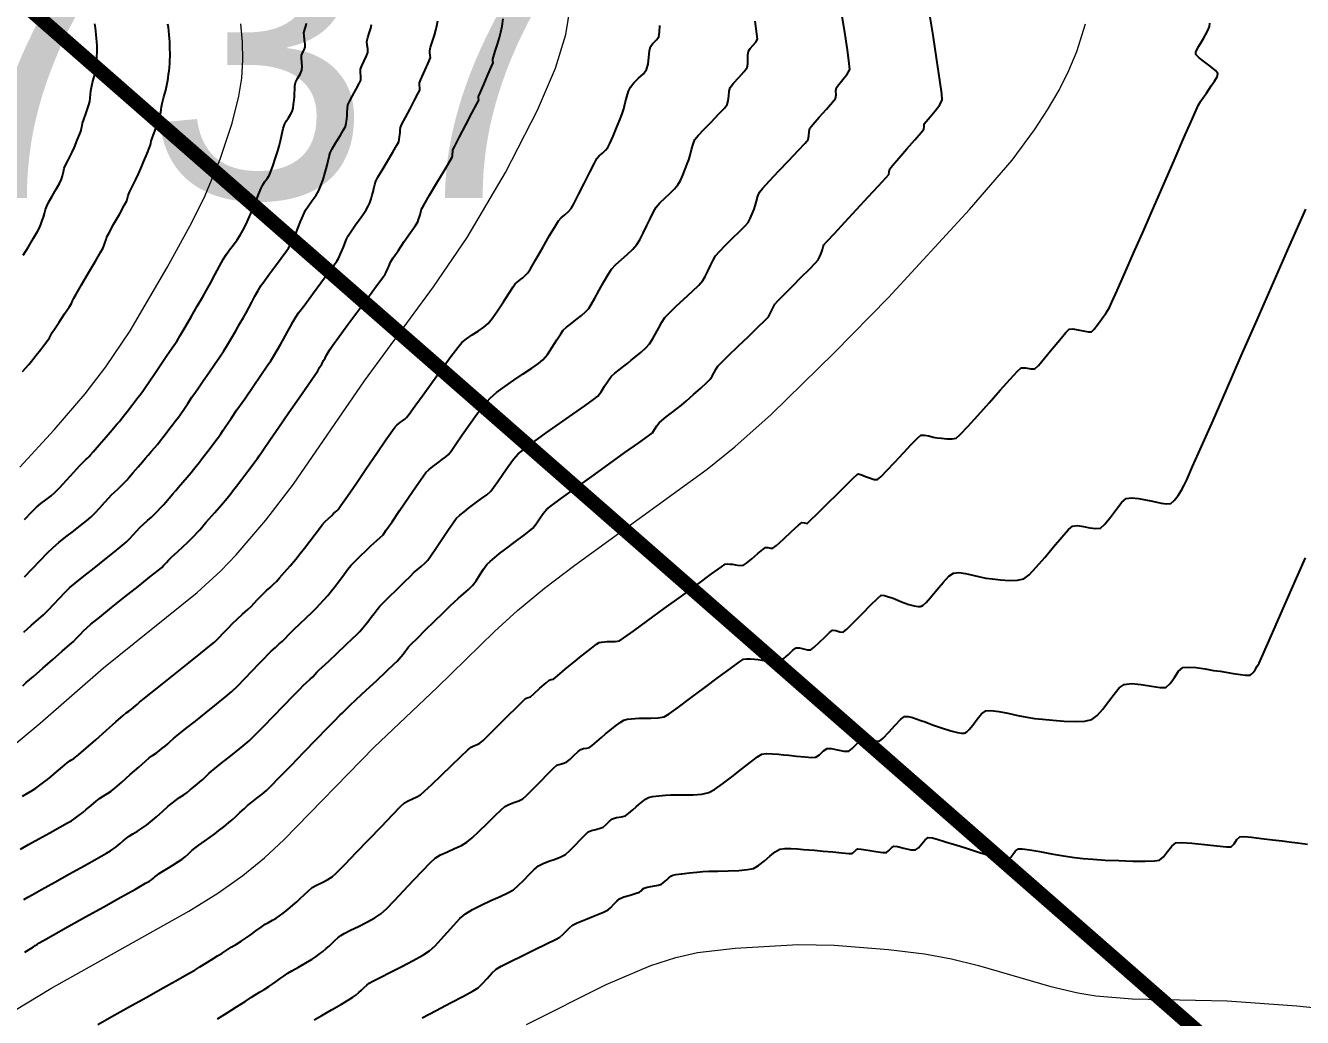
# Model space of a CAD drawing. Extents: x 27 to 849, y 0 to 853.
# Drawn here: x 494.5 to 583, y 691.2 to 760 of the extents above; entities that cross this region are included whole.
import ezdxf
from ezdxf.enums import TextEntityAlignment as Align

# ---------------------------------------------------------------- set-up
doc = ezdxf.new("R2010")
doc.units = 0
doc.header["$LTSCALE"] = 2
for name, color, linetype in [('ARQ - PORTAS E ESQUADRIAS 1-50', 2, 'Continuous'), ('Curva 1 m', 5, 'Continuous'), ('Curva Mestra', 1, 'Continuous'), ('TXT - TEXTO 01', 142, 'Continuous')]:
    doc.layers.add(name, color=color, linetype=linetype)
doc.styles.add('ARIAL', font='arial.ttf')

msp = doc.modelspace()

# ---------------------------------------------------------------- linework, layer by layer
at = {"layer": 'ARQ - PORTAS E ESQUADRIAS 1-50', "const_width": 1}
msp.add_lwpolyline([(619.662, 64.962), (532.953, 53.734), (488.222, 57.382), (464.071, 66.688), (452.245, 74.702), (148.786, 382.232), (76.606, 469.903), (65.463, 493.563), (62.139, 582.817), (440.601, 808.535), (802.504, 491.862), (619.662, 64.962)], close=True, dxfattribs=at)
at = {"layer": 'Curva 1 m', "linetype": 'Continuous', "lineweight": -3}
for points, elevation in [([(494.439, 699.407), (494.694, 699.572), (494.997, 699.744), (495.661, 700.116), (496.566, 700.621), (497.589, 701.192), (498.608, 701.761), (499.503, 702.261), (500.151, 702.625), (500.431, 702.784), (500.602, 702.903), (500.793, 703.044), (500.959, 703.171), (501.107, 703.294), (501.316, 703.473), (501.539, 703.66), (501.732, 703.811), (501.969, 703.963), (502.301, 704.161), (502.65, 704.372), (502.935, 704.562), (503.209, 704.788), (503.608, 705.139), (504.046, 705.531), (504.436, 705.879), (504.692, 706.098), (504.932, 706.276), (505.22, 706.477), (505.503, 706.673), (505.731, 706.838), (505.944, 707.005), (506.19, 707.204), (506.431, 707.404), (506.63, 707.572), (506.817, 707.741), (507.032, 707.942), (507.247, 708.142), (507.434, 708.311), (507.658, 708.49), (508.06, 708.804), (508.569, 709.203), (509.115, 709.635), (509.626, 710.051), (510.031, 710.399), (510.436, 710.791), (511.033, 711.394), (511.732, 712.112), (512.445, 712.852), (513.084, 713.517), (513.561, 714.015), (513.788, 714.249), (514.007, 714.453), (514.258, 714.681), (514.442, 714.852), (514.579, 714.992), (514.733, 715.154), (514.87, 715.294), (515.089, 715.501), (515.551, 715.934), (516.139, 716.485), (516.737, 717.047), (517.228, 717.512), (517.495, 717.772), (517.693, 717.989), (517.917, 718.246), (518.137, 718.507), (518.322, 718.732), (518.498, 718.962), (518.698, 719.235), (518.9, 719.505), (519.082, 719.73), (519.317, 719.973), (519.739, 720.392), (520.256, 720.899), (520.776, 721.404), (521.205, 721.82), (521.453, 722.058), (521.678, 722.258), (521.943, 722.486), (522.204, 722.718), (522.414, 722.931), (522.621, 723.213), (522.969, 723.726), (523.388, 724.354), (523.81, 724.985), (524.166, 725.504), (524.387, 725.797), (524.629, 726.028), (524.931, 726.277), (525.241, 726.519), (525.508, 726.727), (525.791, 726.938), (526.141, 727.189), (526.489, 727.45), (526.766, 727.693), (526.968, 727.948), (527.258, 728.367), (527.606, 728.88), (527.98, 729.418), (528.347, 729.912), (528.678, 730.291), (529.075, 730.621), (529.75, 731.122), (530.604, 731.733), (531.542, 732.391), (532.466, 733.036), (533.278, 733.606), (533.882, 734.039), (534.181, 734.275), (534.416, 734.58), (534.659, 734.968), (534.895, 735.351), (535.109, 735.641), (535.359, 735.871), (535.674, 736.116), (535.995, 736.355), (536.265, 736.567), (536.505, 736.765), (536.828, 737.033), (537.181, 737.335), (537.512, 737.64), (537.769, 737.914), (537.975, 738.218), (538.189, 738.602), (538.405, 739.014), (538.62, 739.404), (538.828, 739.72), (539.12, 740.032), (539.593, 740.486), (540.155, 741.009), (540.714, 741.531), (541.177, 741.978), (541.454, 742.281), (541.635, 742.579), (541.814, 742.947), (541.991, 743.34), (542.169, 743.71), (542.348, 744.01), (542.606, 744.306), (543.023, 744.731), (543.516, 745.214), (543.999, 745.686), (544.388, 746.076), (544.598, 746.313), (544.741, 746.576), (544.883, 746.906), (545.008, 747.23), (545.098, 747.475), (545.182, 747.776), (545.271, 748.122), (545.38, 748.407), (545.602, 748.668), (546.088, 749.194), (546.732, 749.878), (547.427, 750.613), (548.067, 751.292), (548.544, 751.809), (548.753, 752.058), (548.808, 752.303), (548.832, 752.602), (548.885, 752.849), (549.096, 753.118), (549.526, 753.604), (550.028, 754.161), (550.455, 754.644), (550.659, 754.908), (550.69, 755.141), (550.686, 755.423), (550.714, 755.659), (550.874, 755.878), (551.168, 756.212), (551.467, 756.582), (551.641, 756.909), (551.609, 757.318), (551.477, 758.262), (551.268, 759.622), (551.002, 761.277)], 57), ([(494.487, 695.778), (494.902, 696.03), (495.096, 696.149), (495.223, 696.233), (495.366, 696.329), (495.494, 696.412), (495.782, 696.574), (496.494, 696.973), (497.509, 697.541), (498.704, 698.21), (499.959, 698.911), (501.152, 699.578), (502.161, 700.143), (502.865, 700.538), (503.143, 700.695), (503.276, 700.789), (503.406, 700.888), (503.513, 700.977), (503.66, 701.102), (503.793, 701.208), (503.978, 701.325), (504.333, 701.541), (504.756, 701.8), (505.145, 702.042), (505.397, 702.21), (505.605, 702.38), (505.839, 702.591), (506.071, 702.802), (506.276, 702.978), (506.549, 703.178), (506.937, 703.45), (507.341, 703.732), (507.661, 703.964), (507.945, 704.187), (508.273, 704.452), (508.594, 704.718), (508.859, 704.943), (509.109, 705.168), (509.395, 705.436), (509.682, 705.703), (509.932, 705.928), (510.213, 706.156), (510.569, 706.433), (510.93, 706.719), (511.23, 706.972), (511.536, 707.275), (512.14, 707.888), (512.937, 708.705), (513.827, 709.619), (514.705, 710.523), (515.468, 711.31), (516.014, 711.873), (516.241, 712.105), (516.351, 712.208), (516.477, 712.323), (516.567, 712.406), (516.675, 712.517), (516.782, 712.628), (516.986, 712.821), (517.479, 713.285), (518.145, 713.912), (518.872, 714.597), (519.546, 715.233), (520.054, 715.713), (520.282, 715.932), (520.417, 716.081), (520.567, 716.256), (520.695, 716.411), (520.816, 716.571), (520.951, 716.754), (521.075, 716.91), (521.267, 717.105), (521.691, 717.525), (522.26, 718.085), (522.886, 718.699), (523.482, 719.282), (523.962, 719.749), (524.236, 720.014), (524.536, 720.281), (524.89, 720.586), (525.238, 720.895), (525.518, 721.178), (525.756, 721.5), (526.008, 721.897), (526.262, 722.293), (526.504, 722.611), (526.74, 722.839), (527.048, 723.101), (527.388, 723.373), (527.719, 723.631), (528, 723.851), (528.301, 724.08), (528.679, 724.357), (529.075, 724.648), (529.427, 724.92), (529.677, 725.14), (529.91, 725.429), (530.154, 725.791), (530.399, 726.152), (530.633, 726.439), (530.959, 726.695), (531.663, 727.212), (532.636, 727.914), (533.767, 728.726), (534.948, 729.57), (536.068, 730.371), (537.018, 731.052), (537.689, 731.538), (537.97, 731.751), (538.125, 731.962), (538.282, 732.22), (538.435, 732.434), (538.613, 732.591), (538.925, 732.839), (539.303, 733.133), (539.676, 733.424), (539.976, 733.668), (540.322, 733.965), (540.805, 734.386), (541.315, 734.837), (541.743, 735.228), (541.98, 735.464), (542.113, 735.664), (542.247, 735.914), (542.38, 736.164), (542.51, 736.367), (542.75, 736.614), (543.252, 737.103), (543.912, 737.737), (544.623, 738.42), (545.28, 739.053), (545.778, 739.539), (546.011, 739.782), (546.161, 740.051), (546.309, 740.375), (546.458, 740.646), (546.666, 740.874), (547.102, 741.322), (547.673, 741.899), (548.286, 742.516), (548.849, 743.084), (549.27, 743.514), (549.458, 743.717), (549.554, 743.902), (549.644, 744.124), (549.708, 744.298), (549.75, 744.448), (549.794, 744.621), (549.849, 744.764), (550.058, 745.001), (550.572, 745.558), (551.288, 746.328), (552.104, 747.205), (552.92, 748.08), (553.633, 748.848), (554.142, 749.401), (554.346, 749.632), (554.379, 749.829), (554.412, 750.028), (554.6, 750.257), (555.036, 750.761), (555.597, 751.402), (556.157, 752.043), (556.592, 752.546), (556.777, 752.773), (556.791, 752.96), (556.804, 753.148), (556.934, 753.309), (557.219, 753.631), (557.563, 754.04), (557.869, 754.46), (558.041, 754.815), (558.014, 755.229), (557.888, 756.175), (557.682, 757.557), (557.412, 759.276), (557.096, 761.233)], 56), ([(494.197, 702.906), (494.756, 703.218), (495.467, 703.614), (496.224, 704.034), (496.921, 704.422), (497.455, 704.721), (497.719, 704.874), (497.976, 705.051), (498.262, 705.264), (498.511, 705.454), (498.75, 705.651), (499.092, 705.939), (499.433, 706.225), (499.671, 706.414), (499.925, 706.576), (500.221, 706.751), (500.473, 706.915), (500.726, 707.127), (501.207, 707.547), (501.8, 708.07), (502.391, 708.592), (502.866, 709.01), (503.109, 709.219), (503.331, 709.381), (503.588, 709.56), (503.801, 709.712), (503.997, 709.866), (504.216, 710.046), (504.4, 710.202), (504.572, 710.358), (504.765, 710.538), (504.937, 710.694), (505.162, 710.874), (505.65, 711.258), (506.309, 711.778), (507.048, 712.364), (507.776, 712.947), (508.401, 713.457), (508.831, 713.826), (509.244, 714.221), (509.738, 714.721), (510.253, 715.257), (510.73, 715.759), (511.111, 716.161), (511.336, 716.392), (511.572, 716.614), (511.856, 716.873), (512.125, 717.118), (512.316, 717.297), (512.522, 717.507), (512.754, 717.75), (512.959, 717.961), (513.175, 718.164), (513.55, 718.512), (513.992, 718.923), (514.41, 719.317), (514.709, 719.613), (514.942, 719.866), (515.205, 720.166), (515.477, 720.483), (515.732, 720.788), (515.949, 721.053), (516.157, 721.322), (516.391, 721.64), (516.636, 721.973), (516.874, 722.287), (517.089, 722.549), (517.364, 722.84), (517.74, 723.212), (518.136, 723.595), (518.473, 723.915), (518.67, 724.101), (518.877, 724.284), (519.115, 724.491), (519.311, 724.683), (519.513, 724.966), (519.933, 725.578), (520.484, 726.388), (521.079, 727.265), (521.633, 728.078), (522.058, 728.694), (522.269, 728.983), (522.495, 729.191), (522.771, 729.412), (523.016, 729.603), (523.205, 729.743), (523.438, 729.911), (523.67, 730.085), (523.855, 730.247), (524.031, 730.482), (524.361, 730.96), (524.799, 731.6), (525.3, 732.32), (525.818, 733.039), (526.308, 733.674), (526.723, 734.144), (527.169, 734.531), (527.741, 734.956), (528.379, 735.395), (529.024, 735.823), (529.614, 736.216), (530.09, 736.55), (530.391, 736.8), (530.693, 737.174), (531.026, 737.667), (531.348, 738.179), (531.615, 738.607), (531.784, 738.849), (532.018, 739.056), (532.305, 739.273), (532.555, 739.466), (532.764, 739.639), (533.047, 739.876), (533.334, 740.132), (533.557, 740.364), (533.725, 740.624), (533.98, 741.075), (534.286, 741.63), (534.607, 742.205), (534.906, 742.715), (535.147, 743.073), (535.445, 743.396), (535.824, 743.744), (536.23, 744.102), (536.606, 744.453), (536.897, 744.78), (537.106, 745.12), (537.341, 745.58), (537.587, 746.099), (537.828, 746.612), (538.05, 747.058), (538.237, 747.374), (538.494, 747.67), (538.829, 747.993), (539.185, 748.322), (539.507, 748.635), (539.737, 748.909), (539.909, 749.214), (540.083, 749.596), (540.245, 750), (540.385, 750.37), (540.487, 750.652), (540.583, 750.978), (540.679, 751.364), (540.784, 751.744), (540.911, 752.05), (541.134, 752.325), (541.548, 752.766), (542.055, 753.287), (542.558, 753.803), (542.959, 754.231), (543.16, 754.484), (543.229, 754.746), (543.261, 755.076), (543.291, 755.406), (543.358, 755.67), (543.583, 755.966), (543.958, 756.363), (544.328, 756.757), (544.541, 757.043), (544.587, 757.295), (544.588, 757.612), (544.587, 757.925), (544.623, 758.169), (544.75, 758.369), (544.944, 758.586), (545.132, 758.803), (545.241, 759.002), (545.206, 759.381), (545.078, 760.259)], 58), ([(494.332, 706.581), (494.737, 706.805), (495.007, 706.963), (495.257, 707.133), (495.542, 707.34), (495.823, 707.552), (496.063, 707.737), (496.319, 707.945), (496.697, 708.259), (497.1, 708.596), (497.436, 708.876), (497.61, 709.017), (497.737, 709.098), (497.885, 709.185), (498.011, 709.267), (498.233, 709.457), (498.736, 709.897), (499.408, 710.486), (500.136, 711.124), (500.807, 711.713), (501.308, 712.151), (501.525, 712.339), (501.701, 712.466), (501.871, 712.586), (502.024, 712.708), (502.171, 712.831), (502.305, 712.954), (502.439, 713.077), (502.669, 713.261), (503.232, 713.711), (504.021, 714.342), (504.93, 715.068), (505.853, 715.807), (506.682, 716.474), (507.31, 716.984), (507.631, 717.253), (507.928, 717.542), (508.263, 717.891), (508.595, 718.241), (508.884, 718.536), (509.198, 718.832), (509.577, 719.177), (509.935, 719.504), (510.191, 719.742), (510.392, 719.946), (510.622, 720.187), (510.85, 720.427), (511.047, 720.628), (511.249, 720.819), (511.488, 721.038), (511.725, 721.259), (511.922, 721.454), (512.139, 721.692), (512.479, 722.08), (512.876, 722.54), (513.263, 722.996), (513.576, 723.373), (513.877, 723.759), (514.236, 724.236), (514.598, 724.721), (514.903, 725.126), (515.096, 725.369), (515.29, 725.572), (515.533, 725.81), (515.755, 726.021), (515.886, 726.145), (515.99, 726.236), (516.109, 726.34), (516.207, 726.436), (516.394, 726.703), (516.843, 727.355), (517.465, 728.263), (518.175, 729.299), (518.885, 730.336), (519.509, 731.245), (519.96, 731.898), (520.151, 732.168), (520.264, 732.273), (520.402, 732.383), (520.525, 732.478), (520.657, 732.576), (520.815, 732.691), (520.944, 732.8), (521.119, 733.035), (521.523, 733.595), (522.085, 734.377), (522.734, 735.278), (523.398, 736.194), (524.005, 737.021), (524.486, 737.656), (524.768, 737.996), (525.081, 738.254), (525.477, 738.522), (525.899, 738.793), (526.293, 739.062), (526.602, 739.324), (526.877, 739.668), (527.247, 740.201), (527.652, 740.814), (528.03, 741.4), (528.319, 741.85), (528.458, 742.056), (528.575, 742.16), (528.719, 742.268), (528.844, 742.365), (528.993, 742.488), (529.187, 742.655), (529.345, 742.814), (529.527, 743.111), (529.9, 743.754), (530.372, 744.576), (530.852, 745.407), (531.246, 746.079), (531.465, 746.426), (531.658, 746.63), (531.905, 746.851), (532.15, 747.073), (532.34, 747.279), (532.527, 747.609), (532.851, 748.24), (533.243, 749.019), (533.633, 749.796), (533.951, 750.42), (534.127, 750.738), (534.292, 750.921), (534.506, 751.12), (534.717, 751.319), (534.877, 751.505), (535.024, 751.79), (535.246, 752.284), (535.494, 752.868), (535.72, 753.423), (535.877, 753.829), (535.984, 754.174), (536.091, 754.588), (536.202, 755.016), (536.319, 755.402), (536.442, 755.693), (536.683, 755.989), (537.017, 756.303), (537.345, 756.617), (537.566, 756.91), (537.67, 757.283), (537.73, 757.76), (537.774, 758.208), (537.832, 758.492), (538.009, 758.716), (538.253, 758.953), (538.423, 759.178), (538.47, 759.485), (538.493, 759.962)], 59), ([(494.346, 735.986), (494.765, 736.471), (495.055, 736.815), (495.292, 737.112), (495.583, 737.485), (495.871, 737.859), (496.1, 738.161), (496.211, 738.315), (496.3, 738.502), (496.386, 738.69), (496.542, 738.926), (496.867, 739.408), (497.248, 739.972), (497.572, 740.455), (497.726, 740.69), (497.805, 740.877), (497.882, 741.065), (498.047, 741.351), (498.423, 741.994), (498.905, 742.815), (499.387, 743.636), (499.763, 744.279), (499.926, 744.565), (499.999, 744.751), (500.064, 744.94), (500.12, 745.129), (500.181, 745.315), (500.336, 745.603), (500.672, 746.209), (501.068, 746.921), (501.402, 747.528), (501.555, 747.815), (501.602, 748.002), (501.647, 748.19), (501.75, 748.408), (501.957, 748.824), (502.191, 749.298), (502.378, 749.69), (502.534, 750.049), (502.746, 750.555), (502.965, 751.081), (503.137, 751.502), (503.212, 751.69), (503.234, 751.815), (503.254, 751.94), (503.327, 752.158), (503.491, 752.637), (503.685, 753.208), (503.851, 753.699), (503.927, 753.94), (503.946, 754.127), (503.961, 754.315), (504.018, 754.554), (504.132, 755.003), (504.253, 755.483), (504.33, 755.815), (504.373, 756.045), (504.417, 756.315), (504.457, 756.584), (504.487, 756.815), (504.509, 757.046), (504.53, 757.315), (504.546, 757.584), (504.555, 757.815), (504.557, 758.046), (504.553, 758.315), (504.546, 758.584), (504.535, 758.815), (504.519, 759.046), (504.494, 759.315), (504.466, 759.584), (504.439, 759.815), (504.407, 760.046)], 66), ([(494.352, 714.227), (494.596, 714.443), (495.091, 714.875), (495.738, 715.438), (496.439, 716.047), (497.093, 716.617), (497.601, 717.063), (497.866, 717.299), (498.08, 717.515), (498.323, 717.773), (498.567, 718.03), (498.783, 718.242), (499.075, 718.484), (499.685, 718.976), (500.504, 719.634), (501.426, 720.371), (502.341, 721.103), (503.143, 721.745), (503.724, 722.212), (503.976, 722.418), (504.13, 722.579), (504.3, 722.768), (504.452, 722.932), (504.679, 723.144), (505.067, 723.499), (505.474, 723.872), (505.759, 724.138), (505.975, 724.355), (506.231, 724.618), (506.465, 724.863), (506.616, 725.024), (506.754, 725.181), (506.908, 725.364), (507.043, 725.524), (507.252, 725.765), (507.652, 726.229), (508.113, 726.763), (508.505, 727.219), (508.697, 727.443), (508.79, 727.561), (508.894, 727.698), (508.986, 727.818), (509.164, 728.052), (509.527, 728.526), (509.953, 729.084), (510.319, 729.566), (510.506, 729.814), (510.614, 729.972), (510.735, 730.154), (510.841, 730.314), (511.03, 730.589), (511.475, 731.233), (512.09, 732.126), (512.792, 733.144), (513.497, 734.167), (514.12, 735.073), (514.578, 735.74), (514.785, 736.046), (514.913, 736.256), (515.06, 736.507), (515.197, 736.747), (515.296, 736.921), (515.404, 737.121), (515.526, 737.35), (515.64, 737.546), (515.831, 737.811), (516.272, 738.412), (516.879, 739.235), (517.568, 740.168), (518.255, 741.098), (518.856, 741.912), (519.286, 742.498), (519.463, 742.742), (519.559, 742.927), (519.646, 743.117), (519.705, 743.263), (519.78, 743.453), (519.854, 743.617), (520.011, 743.854), (520.352, 744.353), (520.785, 744.983), (521.217, 745.613), (521.557, 746.112), (521.711, 746.349), (521.776, 746.512), (521.837, 746.703), (521.879, 746.849), (521.922, 747.038), (521.972, 747.224), (522.141, 747.521), (522.534, 748.192), (523.039, 749.047), (523.543, 749.899), (523.931, 750.558), (524.091, 750.836), (524.115, 750.96), (524.13, 751.086), (524.136, 751.212), (524.147, 751.336), (524.284, 751.605), (524.614, 752.243), (525.042, 753.065), (525.47, 753.887), (525.8, 754.525), (525.935, 754.794), (525.933, 754.919), (525.93, 755.044), (526.037, 755.3), (526.284, 755.869), (526.577, 756.543), (526.824, 757.113), (526.93, 757.368), (526.919, 757.493), (526.906, 757.618), (526.957, 757.791), (527.079, 758.176), (527.231, 758.66), (527.375, 759.133), (527.471, 759.482), (527.553, 759.897), (527.64, 760.409)], 61), ([(494.392, 744.039), (494.74, 744.628), (495.088, 745.217), (495.367, 745.692), (495.505, 745.94), (495.601, 746.176), (495.698, 746.45), (495.779, 746.69), (495.852, 746.93), (495.932, 747.204), (496.014, 747.44), (496.146, 747.69), (496.391, 748.128), (496.674, 748.628), (496.917, 749.065), (497.045, 749.315), (497.11, 749.551), (497.166, 749.827), (497.228, 750.065), (497.324, 750.279), (497.477, 750.586), (497.642, 750.913), (497.776, 751.19), (497.927, 751.534), (498.126, 752.005), (498.307, 752.444), (498.402, 752.69), (498.433, 752.848), (498.458, 753.031), (498.487, 753.19), (498.574, 753.452), (498.736, 753.916), (498.9, 754.392), (498.992, 754.69), (499.02, 754.927), (499.036, 755.201), (499.058, 755.44), (499.11, 755.671), (499.194, 756.002), (499.28, 756.333), (499.336, 756.565), (499.379, 756.803), (499.421, 757.076), (499.453, 757.315), (499.475, 757.553), (499.494, 757.826), (499.504, 758.065), (499.505, 758.304), (499.499, 758.576), (499.489, 758.815), (499.471, 759.054), (499.445, 759.326), (499.417, 759.565), (499.383, 759.804), (499.34, 760.076)], 67), ([(494.431, 717.945), (494.969, 718.41), (495.446, 718.827), (495.79, 719.139), (496.127, 719.475), (496.507, 719.875), (496.902, 720.296), (497.285, 720.694), (497.625, 721.025), (497.99, 721.333), (498.576, 721.807), (499.29, 722.375), (500.036, 722.966), (500.719, 723.507), (501.245, 723.928), (501.52, 724.157), (501.748, 724.389), (502.004, 724.671), (502.256, 724.953), (502.473, 725.184), (502.707, 725.407), (502.991, 725.666), (503.261, 725.91), (503.453, 726.089), (503.661, 726.297), (503.894, 726.538), (504.095, 726.753), (504.267, 726.948), (504.499, 727.221), (504.744, 727.51), (504.951, 727.753), (505.152, 727.986), (505.44, 728.318), (505.751, 728.678), (506.023, 728.993), (506.191, 729.192), (506.377, 729.429), (506.586, 729.702), (506.769, 729.942), (506.928, 730.15), (507.183, 730.481), (507.471, 730.857), (507.734, 731.202), (507.909, 731.439), (508.067, 731.668), (508.246, 731.937), (508.424, 732.208), (508.579, 732.439), (508.784, 732.737), (509.193, 733.328), (509.728, 734.099), (510.308, 734.939), (510.855, 735.733), (511.291, 736.371), (511.537, 736.738), (511.736, 737.064), (511.968, 737.456), (512.202, 737.861), (512.409, 738.223), (512.559, 738.488), (512.717, 738.778), (512.897, 739.117), (513.079, 739.455), (513.246, 739.738), (513.463, 740.045), (513.884, 740.617), (514.425, 741.347), (515.001, 742.122), (515.531, 742.836), (515.93, 743.376), (516.114, 743.635), (516.239, 743.869), (516.369, 744.143), (516.479, 744.385), (516.564, 744.591), (516.671, 744.866), (516.786, 745.151), (516.896, 745.385), (517.082, 745.671), (517.41, 746.144), (517.784, 746.678), (518.109, 747.149), (518.289, 747.434), (518.385, 747.668), (518.482, 747.954), (518.566, 748.23), (518.625, 748.434), (518.682, 748.674), (518.741, 748.95), (518.81, 749.184), (518.951, 749.442), (519.246, 749.942), (519.617, 750.562), (519.985, 751.177), (520.272, 751.662), (520.4, 751.893), (520.437, 752.049), (520.461, 752.232), (520.478, 752.393), (520.486, 752.554), (520.491, 752.737), (520.512, 752.893), (520.622, 753.12), (520.869, 753.593), (521.185, 754.19), (521.5, 754.786), (521.746, 755.26), (521.853, 755.487), (521.858, 755.644), (521.841, 755.828), (521.843, 755.987), (521.929, 756.205), (522.112, 756.619), (522.327, 757.098), (522.51, 757.512), (522.593, 757.73), (522.586, 757.887), (522.556, 758.071), (522.545, 758.23), (522.606, 758.46), (522.734, 758.861), (522.873, 759.296), (522.969, 759.627), (523.03, 759.925), (523.095, 760.288)], 62), ([(494.478, 725.749), (495.015, 726.298), (495.31, 726.59), (495.605, 726.836), (495.96, 727.11), (496.314, 727.385), (496.608, 727.634), (496.922, 727.955), (497.394, 728.463), (497.9, 729.016), (498.314, 729.471), (498.513, 729.688), (498.623, 729.791), (498.75, 729.906), (498.84, 729.989), (498.948, 730.099), (499.054, 730.211), (499.241, 730.428), (499.647, 730.902), (500.13, 731.468), (500.55, 731.959), (500.766, 732.211), (500.898, 732.363), (501.049, 732.537), (501.179, 732.691), (501.33, 732.884), (501.603, 733.237), (501.915, 733.643), (502.186, 733.996), (502.335, 734.191), (502.457, 734.349), (502.596, 734.529), (502.715, 734.69), (502.867, 734.913), (503.154, 735.342), (503.499, 735.859), (503.825, 736.347), (504.054, 736.69), (504.283, 737.02), (504.552, 737.403), (504.818, 737.788), (505.041, 738.123), (505.252, 738.472), (505.598, 739.057), (506.015, 739.771), (506.444, 740.508), (506.821, 741.161), (507.085, 741.623), (507.35, 742.102), (507.664, 742.684), (507.984, 743.277), (508.264, 743.787), (508.459, 744.123), (508.675, 744.427), (508.941, 744.77), (509.205, 745.115), (509.415, 745.422), (509.597, 745.753), (509.795, 746.157), (509.986, 746.568), (510.146, 746.922), (510.293, 747.267), (510.489, 747.745), (510.694, 748.251), (510.871, 748.679), (510.98, 748.922), (511.125, 749.141), (511.304, 749.384), (511.444, 749.605), (511.54, 749.85), (511.69, 750.279), (511.859, 750.786), (512.013, 751.264), (512.117, 751.605), (512.209, 751.97), (512.306, 752.407), (512.401, 752.818), (512.487, 753.105), (512.601, 753.318), (512.757, 753.558), (512.911, 753.797), (513.017, 754.008), (513.075, 754.232), (513.117, 754.502), (513.149, 754.775), (513.173, 755.008), (513.187, 755.241), (513.193, 755.515), (513.206, 755.785), (513.242, 756.008), (513.375, 756.286), (513.563, 756.594), (513.688, 756.872), (513.705, 757.109), (513.688, 757.403), (513.666, 757.682), (513.669, 757.872), (513.742, 758.059), (513.85, 758.267), (513.919, 758.453), (513.912, 758.66), (513.875, 758.966), (513.836, 759.266), (513.823, 759.453), (513.859, 759.607), (513.919, 759.78), (513.964, 759.919), (514.006, 760.116)], 64), ([(494.483, 721.769), (495.014, 722.33), (495.563, 722.904), (496.067, 723.42), (496.467, 723.807), (496.859, 724.142), (497.341, 724.529), (497.858, 724.932), (498.355, 725.317), (498.775, 725.65), (499.064, 725.895), (499.353, 726.186), (499.695, 726.554), (500.035, 726.931), (500.319, 727.248), (500.493, 727.436), (500.711, 727.641), (500.962, 727.869), (501.146, 728.039), (501.285, 728.178), (501.441, 728.339), (501.575, 728.482), (501.729, 728.66), (502.011, 728.988), (502.343, 729.378), (502.651, 729.739), (502.858, 729.982), (503.05, 730.203), (503.274, 730.46), (503.497, 730.717), (503.685, 730.941), (503.882, 731.19), (504.122, 731.503), (504.361, 731.816), (504.552, 732.066), (504.729, 732.296), (504.935, 732.563), (505.14, 732.831), (505.312, 733.064), (505.513, 733.357), (505.786, 733.767), (506.073, 734.2), (506.317, 734.564), (506.526, 734.867), (506.852, 735.332), (507.241, 735.89), (507.645, 736.472), (508.011, 737.009), (508.289, 737.431), (508.533, 737.828), (508.817, 738.305), (509.113, 738.813), (509.396, 739.306), (509.641, 739.736), (509.822, 740.056), (510.008, 740.395), (510.218, 740.792), (510.439, 741.206), (510.655, 741.599), (510.853, 741.931), (511.089, 742.27), (511.446, 742.754), (511.859, 743.303), (512.261, 743.835), (512.584, 744.271), (512.764, 744.528), (512.903, 744.781), (513.052, 745.083), (513.193, 745.389), (513.313, 745.653), (513.439, 745.963), (513.6, 746.375), (513.773, 746.802), (513.938, 747.153), (514.144, 747.474), (514.409, 747.838), (514.672, 748.201), (514.866, 748.519), (515.012, 748.87), (515.156, 749.299), (515.282, 749.713), (515.371, 750.019), (515.435, 750.28), (515.499, 750.587), (515.569, 750.891), (515.648, 751.144), (515.796, 751.423), (516.052, 751.848), (516.339, 752.315), (516.583, 752.718), (516.708, 752.95), (516.763, 753.184), (516.8, 753.459), (516.825, 753.7), (516.837, 753.941), (516.845, 754.216), (516.877, 754.45), (516.986, 754.685), (517.202, 755.086), (517.452, 755.544), (517.666, 755.945), (517.771, 756.179), (517.778, 756.415), (517.753, 756.692), (517.756, 756.929), (517.845, 757.165), (518.008, 757.51), (518.17, 757.856), (518.256, 758.092), (518.246, 758.328), (518.2, 758.603), (518.184, 758.842), (518.255, 759.124), (518.376, 759.483), (518.466, 759.773), (518.522, 760.026)], 63), ([(499.558, 690.769), (500.524, 691.309), (501.674, 691.951), (502.897, 692.634), (504.081, 693.295), (505.113, 693.874), (505.883, 694.306), (506.277, 694.531), (506.627, 694.744), (507.036, 694.999), (507.459, 695.266), (507.848, 695.513), (508.159, 695.709), (508.454, 695.892), (508.8, 696.105), (509.159, 696.327), (509.493, 696.536), (509.763, 696.711), (510.103, 696.948), (510.502, 697.237), (510.877, 697.509), (511.149, 697.698), (511.375, 697.833), (511.644, 697.983), (511.912, 698.135), (512.135, 698.275), (512.386, 698.465), (512.717, 698.734), (513.057, 699.018), (513.333, 699.254), (513.58, 699.483), (513.862, 699.758), (514.147, 700.026), (514.406, 700.238), (514.709, 700.414), (515.094, 700.602), (515.483, 700.795), (515.796, 700.986), (516.096, 701.271), (516.682, 701.867), (517.458, 702.67), (518.327, 703.575), (519.193, 704.477), (519.96, 705.271), (520.529, 705.854), (520.806, 706.119), (521.051, 706.26), (521.355, 706.398), (521.66, 706.535), (521.908, 706.673), (522.178, 706.91), (522.693, 707.393), (523.351, 708.022), (524.053, 708.695), (524.696, 709.313), (525.182, 709.774), (525.408, 709.977), (525.601, 710.067), (525.834, 710.151), (526.026, 710.241), (526.243, 710.442), (526.703, 710.891), (527.307, 711.489), (527.956, 712.134), (528.551, 712.726), (528.995, 713.163), (529.188, 713.345), (529.361, 713.402), (529.534, 713.458), (529.76, 713.655), (530.182, 714.045), (530.6, 714.432), (530.816, 714.621), (530.965, 714.655), (531.115, 714.689), (531.257, 714.799), (531.554, 715.046), (531.929, 715.362), (532.306, 715.679), (532.611, 715.929), (532.928, 716.182), (533.34, 716.507), (533.76, 716.835), (534.105, 717.095), (534.288, 717.218), (534.448, 717.253), (534.64, 717.269), (534.809, 717.279), (535.051, 717.281), (535.395, 717.287), (535.684, 717.331), (535.988, 717.532), (536.682, 718.028), (537.654, 718.734), (538.791, 719.565), (539.982, 720.437), (541.113, 721.266), (542.071, 721.966), (542.745, 722.454), (543.021, 722.643), (543.175, 722.659), (543.36, 722.648), (543.521, 722.634), (543.735, 722.603), (544.027, 722.563), (544.271, 722.573), (544.489, 722.719), (544.857, 723.021), (545.27, 723.373), (545.624, 723.671), (545.813, 723.807), (545.97, 723.798), (546.158, 723.752), (546.313, 723.745), (546.558, 723.943), (547.044, 724.386), (547.608, 724.908), (548.086, 725.348), (548.317, 725.541), (548.505, 725.506), (548.692, 725.472), (548.909, 725.669), (549.409, 726.157), (550.079, 726.82), (550.806, 727.542), (551.476, 728.204), (551.895, 728.614), (552.103, 728.812), (552.178, 728.877), (552.193, 728.887), (552.222, 728.891), (552.293, 728.882), (552.418, 728.845), (552.568, 728.793), (552.734, 728.728), (553.019, 728.616), (553.329, 728.52), (553.568, 728.504), (553.793, 728.688), (554.219, 729.124), (554.765, 729.711), (555.352, 730.349), (555.902, 730.939), (556.333, 731.38), (556.568, 731.574), (556.809, 731.587), (557.113, 731.53), (557.426, 731.452), (557.693, 731.403), (557.985, 731.369), (558.355, 731.331), (558.725, 731.322), (559.013, 731.374), (559.282, 731.616), (559.81, 732.176), (560.509, 732.947), (561.292, 733.823), (562.07, 734.698), (562.758, 735.464), (563.267, 736.014), (563.51, 736.243), (563.808, 736.243), (564.176, 736.171), (564.472, 736.173), (564.707, 736.402), (565.137, 736.908), (565.662, 737.551), (566.186, 738.193), (566.61, 738.695), (566.836, 738.919), (567.101, 738.935), (567.43, 738.881), (567.693, 738.833), (567.923, 738.787), (568.183, 738.736), (568.388, 738.746), (568.548, 738.899), (568.808, 739.224), (569.113, 739.639), (569.405, 740.063), (569.625, 740.413), (569.801, 740.783), (570.166, 741.594), (570.68, 742.758), (571.307, 744.186), (572.008, 745.789), (572.745, 747.478), (573.48, 749.163), (574.174, 750.755), (574.79, 752.166), (575.289, 753.306), (575.633, 754.087), (575.784, 754.418), (575.942, 754.682), (576.141, 754.982), (576.342, 755.278), (576.506, 755.53), (576.685, 755.787), (576.905, 756.091), (577.084, 756.389), (577.14, 756.63), (576.969, 756.846), (576.596, 757.146), (576.155, 757.474), (575.843, 757.717), (575.679, 757.87), (575.619, 757.951), (575.606, 757.984), (575.603, 758.023), (575.616, 758.115), (575.678, 758.275), (575.811, 758.513), (576.002, 758.812), (576.147, 759.062), (576.278, 759.308), (576.437, 759.599), (576.562, 759.884), (576.591, 760.111)], 54), ([(507.835, 691.153), (508.508, 691.575), (509.168, 691.992), (509.756, 692.364), (510.208, 692.652), (510.464, 692.814), (510.747, 692.989), (511.08, 693.194), (511.405, 693.396), (511.667, 693.565), (511.908, 693.734), (512.186, 693.936), (512.463, 694.138), (512.706, 694.305), (512.996, 694.479), (513.451, 694.74), (513.957, 695.03), (514.404, 695.29), (514.679, 695.459), (514.895, 695.622), (515.14, 695.821), (515.379, 696.023), (515.577, 696.193), (515.762, 696.366), (515.974, 696.571), (516.188, 696.773), (516.382, 696.932), (516.623, 697.066), (517.059, 697.283), (517.611, 697.555), (518.198, 697.855), (518.742, 698.155), (519.162, 698.427), (519.551, 698.778), (520.106, 699.342), (520.755, 700.032), (521.43, 700.759), (522.062, 701.434), (522.581, 701.969), (522.919, 702.277), (523.298, 702.504), (523.768, 702.725), (524.268, 702.944), (524.74, 703.164), (525.123, 703.386), (525.482, 703.685), (525.975, 704.151), (526.525, 704.692), (527.055, 705.218), (527.489, 705.639), (527.748, 705.864), (528.025, 706), (528.367, 706.127), (528.71, 706.254), (528.985, 706.392), (529.251, 706.626), (529.693, 707.061), (530.219, 707.593), (530.734, 708.116), (531.144, 708.527), (531.356, 708.72), (531.571, 708.801), (531.832, 708.866), (532.048, 708.944), (532.248, 709.11), (532.538, 709.389), (532.823, 709.663), (533.01, 709.817), (533.196, 709.869), (533.421, 709.902), (533.609, 709.952), (533.802, 710.093), (534.109, 710.353), (534.447, 710.645), (534.73, 710.882), (535.02, 711.121), (535.379, 711.419), (535.729, 711.689), (535.989, 711.849), (536.217, 711.908), (536.499, 711.939), (536.785, 711.956), (537.03, 711.971), (537.362, 711.977), (537.851, 711.976), (538.368, 711.999), (538.78, 712.076), (539.128, 712.287), (539.784, 712.751), (540.643, 713.383), (541.6, 714.096), (542.547, 714.806), (543.381, 715.427), (543.995, 715.873), (544.283, 716.06), (544.504, 716.091), (544.774, 716.084), (545.049, 716.061), (545.283, 716.042), (545.58, 716.002), (546.001, 715.935), (546.438, 715.891), (546.783, 715.919), (547.078, 716.099), (547.403, 716.396), (547.708, 716.686), (547.939, 716.844), (548.163, 716.843), (548.441, 716.78), (548.718, 716.719), (548.939, 716.721), (549.168, 716.884), (549.519, 717.212), (549.905, 717.593), (550.241, 717.916), (550.442, 718.068), (550.677, 718.042), (550.96, 717.954), (551.192, 717.931), (551.435, 718.136), (551.911, 718.608), (552.505, 719.213), (553.098, 719.819), (553.575, 720.289), (553.818, 720.492), (554.045, 720.476), (554.324, 720.387), (554.568, 720.305), (554.808, 720.212), (555.225, 720.042), (555.722, 719.861), (556.112, 719.752), (556.368, 719.712), (556.509, 719.714), (556.568, 719.725), (556.617, 719.743), (556.729, 719.814), (556.93, 719.994), (557.242, 720.338), (557.674, 720.858), (558.109, 721.382), (558.506, 721.806), (558.818, 722.028), (559.19, 722.063), (559.657, 721.996), (560.163, 721.877), (560.652, 721.757), (561.068, 721.684), (561.517, 721.634), (562.088, 721.57), (562.698, 721.524), (563.265, 721.532), (563.709, 721.628), (564.059, 721.9), (564.56, 722.431), (565.148, 723.116), (565.759, 723.849), (566.328, 724.525), (566.79, 725.036), (567.081, 725.279), (567.406, 725.313), (567.822, 725.253), (568.268, 725.162), (568.683, 725.104), (569.004, 725.141), (569.315, 725.408), (569.703, 725.898), (570.112, 726.46), (570.489, 726.945), (570.778, 727.2), (571.153, 727.242), (571.637, 727.186), (572.12, 727.094), (572.491, 727.028), (572.823, 726.966), (573.215, 726.878), (573.592, 726.823), (573.882, 726.855), (574.123, 727.054), (574.38, 727.394), (574.619, 727.777), (574.81, 728.105), (574.981, 728.476), (575.394, 729.401), (576.013, 730.802), (576.804, 732.599), (577.733, 734.713), (578.765, 737.063), (579.865, 739.571), (580.999, 742.157), (582.132, 744.741), (583.229, 747.244)], 53), ([(514.537, 691.075), (515.077, 691.389), (515.751, 691.78), (516.422, 692.17), (516.958, 692.484), (517.222, 692.644), (517.42, 692.795), (517.638, 692.976), (517.821, 693.133), (517.99, 693.293), (518.181, 693.477), (518.358, 693.626), (518.598, 693.755), (519.121, 694.02), (519.827, 694.376), (520.619, 694.782), (521.398, 695.195), (522.067, 695.571), (522.528, 695.869), (522.922, 696.217), (523.343, 696.663), (523.778, 697.156), (524.213, 697.649), (524.636, 698.091), (525.033, 698.435), (525.506, 698.726), (526.112, 699.033), (526.776, 699.339), (527.42, 699.629), (527.966, 699.887), (528.339, 700.098), (528.678, 700.382), (529.052, 700.753), (529.431, 701.148), (529.787, 701.502), (530.089, 701.75), (530.409, 701.916), (530.806, 702.07), (531.228, 702.22), (531.624, 702.375), (531.943, 702.543), (532.253, 702.803), (532.619, 703.173), (532.989, 703.569), (533.308, 703.905), (533.524, 704.095), (533.761, 704.193), (534.061, 704.275), (534.352, 704.351), (534.563, 704.431), (534.772, 704.609), (534.993, 704.841), (535.204, 705.013), (535.477, 705.088), (535.818, 705.139), (536.102, 705.216), (536.346, 705.388), (536.614, 705.627), (536.85, 705.836), (537.031, 705.991), (537.251, 706.18), (537.48, 706.359), (537.689, 706.481), (537.98, 706.547), (538.408, 706.597), (538.866, 706.634), (539.251, 706.664), (539.624, 706.673), (540.173, 706.67), (540.799, 706.678), (541.4, 706.721), (541.876, 706.821), (542.26, 707.033), (542.817, 707.426), (543.472, 707.925), (544.148, 708.455), (544.77, 708.94), (545.261, 709.306), (545.545, 709.477), (545.876, 709.523), (546.281, 709.513), (546.693, 709.478), (547.045, 709.449), (547.409, 709.416), (547.942, 709.355), (548.517, 709.293), (549.009, 709.255), (549.295, 709.265), (549.547, 709.442), (549.814, 709.708), (550.066, 709.882), (550.355, 709.867), (550.786, 709.777), (551.233, 709.694), (551.566, 709.696), (551.816, 709.867), (552.085, 710.154), (552.344, 710.436), (552.568, 710.594), (552.818, 710.583), (553.132, 710.49), (553.445, 710.398), (553.693, 710.389), (553.949, 710.59), (554.346, 711.004), (554.789, 711.488), (555.186, 711.9), (555.443, 712.097), (555.687, 712.094), (555.991, 712.013), (556.303, 711.903), (556.568, 711.816), (556.861, 711.715), (557.373, 711.527), (558.002, 711.304), (558.646, 711.098), (559.102, 710.981), (559.377, 710.938), (559.515, 710.937), (559.568, 710.946), (559.625, 710.966), (559.741, 711.036), (559.92, 711.2), (560.162, 711.494), (560.468, 711.907), (560.772, 712.272), (561.068, 712.481), (561.423, 712.505), (561.956, 712.437), (562.597, 712.314), (563.273, 712.171), (563.912, 712.043), (564.443, 711.966), (564.999, 711.911), (565.707, 711.839), (566.485, 711.776), (567.249, 711.746), (567.916, 711.773), (568.404, 711.881), (568.783, 712.153), (569.173, 712.595), (569.564, 713.121), (569.947, 713.641), (570.313, 714.068), (570.652, 714.315), (571.162, 714.376), (571.832, 714.305), (572.536, 714.183), (573.146, 714.091), (573.537, 714.108), (573.834, 714.37), (574.128, 714.797), (574.423, 715.222), (574.719, 715.481), (575.086, 715.521), (575.635, 715.477), (576.259, 715.387), (576.847, 715.289), (577.29, 715.223), (577.699, 715.163), (578.201, 715.078), (578.707, 714.996), (579.055, 714.954), (579.253, 714.945), (579.345, 714.954), (579.376, 714.963), (579.41, 714.981), (579.477, 715.031), (579.581, 715.14), (579.716, 715.326), (579.871, 715.58), (579.995, 715.797), (580.162, 716.166), (580.598, 717.151), (581.272, 718.678), (582.152, 720.676), (583.206, 723.072)], 52), ([(522.028, 691.215), (523.001, 691.729), (523.989, 692.254), (524.877, 692.731), (525.549, 693.102), (525.893, 693.31), (526.195, 693.591), (526.519, 693.954), (526.843, 694.315), (527.146, 694.593), (527.496, 694.794), (528.141, 695.123), (528.959, 695.525), (529.83, 695.949), (530.633, 696.34), (531.248, 696.645), (531.554, 696.81), (531.763, 696.992), (531.99, 697.227), (532.217, 697.46), (532.429, 697.636), (532.764, 697.797), (533.344, 698.037), (534.003, 698.301), (534.577, 698.538), (534.901, 698.693), (535.092, 698.862), (535.295, 699.086), (535.498, 699.308), (535.692, 699.469), (535.998, 699.594), (536.44, 699.728), (536.854, 699.845), (537.077, 699.918), (537.181, 700.007), (537.292, 700.123), (537.397, 700.209), (537.611, 700.265), (537.991, 700.343), (538.375, 700.421), (538.595, 700.48), (538.72, 700.567), (538.852, 700.686), (538.969, 700.79), (539.095, 700.898), (539.246, 701.024), (539.389, 701.112), (539.6, 701.152), (540.016, 701.206), (540.535, 701.264), (541.054, 701.317), (541.472, 701.356), (541.887, 701.375), (542.505, 701.389), (543.226, 701.406), (543.946, 701.436), (544.562, 701.486), (544.972, 701.566), (545.326, 701.764), (545.714, 702.074), (546.109, 702.417), (546.483, 702.716), (546.806, 702.894), (547.148, 702.95), (547.565, 702.954), (548.011, 702.925), (548.44, 702.885), (548.806, 702.857), (549.205, 702.827), (549.795, 702.773), (550.462, 702.71), (551.095, 702.653), (551.58, 702.615), (551.806, 702.611), (551.932, 702.7), (552.066, 702.833), (552.192, 702.919), (552.43, 702.902), (552.901, 702.833), (553.454, 702.748), (553.935, 702.682), (554.192, 702.672), (554.356, 702.801), (554.529, 702.996), (554.693, 703.121), (554.954, 703.085), (555.397, 702.969), (555.863, 702.861), (556.193, 702.848), (556.408, 703.006), (556.631, 703.278), (556.854, 703.549), (557.068, 703.701), (557.362, 703.689), (557.772, 703.582), (558.204, 703.441), (558.568, 703.327), (558.986, 703.199), (559.729, 702.965), (560.628, 702.683), (561.514, 702.416), (562.099, 702.254), (562.409, 702.182), (562.534, 702.165), (562.568, 702.167), (562.604, 702.181), (562.677, 702.23), (562.789, 702.346), (562.941, 702.544), (563.132, 702.79), (563.318, 702.935), (563.58, 702.928), (564.105, 702.852), (564.811, 702.732), (565.617, 702.588), (566.441, 702.444), (567.202, 702.323), (567.818, 702.248), (568.471, 702.201), (569.327, 702.153), (570.286, 702.11), (571.245, 702.08), (572.101, 702.07), (572.753, 702.086), (573.099, 702.135), (573.379, 702.371), (573.661, 702.747), (573.944, 703.122), (574.223, 703.352), (574.623, 703.376), (575.341, 703.327), (576.211, 703.237), (577.066, 703.143), (577.741, 703.077), (578.07, 703.075), (578.267, 703.272), (578.463, 703.567), (578.661, 703.762), (578.932, 703.77), (579.473, 703.726), (580.171, 703.651), (580.914, 703.562), (581.59, 703.478), (582.088, 703.419), (582.652, 703.346), (583.356, 703.247)], 51)]:
    msp.add_lwpolyline(points, dxfattribs=dict(at, elevation=elevation))
at = {"layer": 'Curva Mestra', "lineweight": 0}
for points, elevation in [([(493.615, 710.02), (495.549, 711.62), (499.941, 715.46), (506.432, 720.68), (508.065, 722.188), (509.136, 723.294), (511.203, 725.694), (513.103, 728.188), (518.033, 735.354), (522.812, 741.848), (525.133, 745.263), (527.783, 749.778), (530.017, 754.101), (531.267, 757.007), (531.973, 759.336), (532.305, 761.313)], 60), ([(493.026, 691.271), (496.293, 693.251), (505.854, 698.605), (507.86, 699.857), (509.591, 701.09), (511.089, 702.314), (512.43, 703.545), (518.693, 709.961), (523.068, 714.091), (527.02, 717.971), (528.622, 719.425), (530.491, 720.975), (532.588, 722.586), (541.76, 729.227), (543.687, 730.769), (546.192, 733.014), (550.568, 737.282), (554.318, 741.121), (559.939, 747.206), (562.894, 750.638), (564.44, 752.721), (565.343, 754.11), (566.136, 755.485), (566.812, 756.833), (567.367, 758.145), (567.978, 760.059)], 55), ([(494.152, 729.372), (496.534, 731.94), (498.673, 734.44), (500.118, 736.315), (501.792, 738.815), (504.348, 743.19), (506.066, 746.315), (506.98, 748.19), (508.022, 750.69), (508.863, 753.19), (509.325, 755.065), (509.521, 756.315), (509.606, 757.565), (509.581, 758.815), (509.461, 760.065)], 65), ([(529.259, 690.751), (534.769, 693.523), (537.86, 694.844), (539.591, 695.404), (541.089, 695.743), (543.693, 696.049), (548.068, 696.31), (550.568, 696.264), (554.318, 695.957), (556.818, 695.648), (558.693, 695.306), (560.568, 694.838), (565.568, 693.389), (567.443, 692.951), (568.693, 692.739), (571.193, 692.53), (577.794, 692.388), (582.602, 692.042), (586.886, 691.614)], 50)]:
    msp.add_lwpolyline(points, dxfattribs=dict(at, elevation=elevation)).dxf.unprotected_set("ltscale", 0)

# ---------------------------------------------------------------- texts
at = {"layer": 'TXT - TEXTO 01', "style": 'ARIAL'}
msp.add_text('72,737', height=20.32, dxfattribs=at).set_placement((490.927, 741.918), align=Align.BOTTOM_CENTER)

doc.saveas('drawing.dxf')
